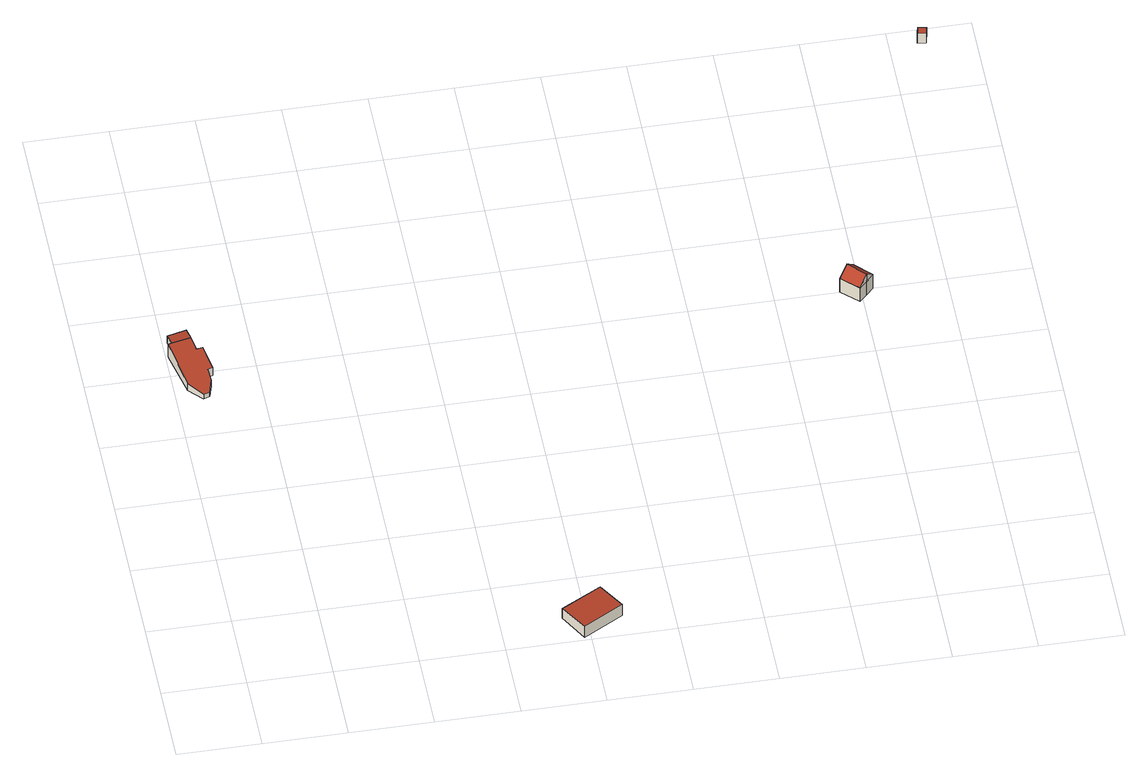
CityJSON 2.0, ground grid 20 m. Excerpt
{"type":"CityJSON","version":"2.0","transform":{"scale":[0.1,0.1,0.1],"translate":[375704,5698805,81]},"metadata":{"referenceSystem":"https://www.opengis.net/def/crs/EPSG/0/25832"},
"CityObjects":{
"building1":{"type":"Building","attributes":{"Gemeindeschluessel":"05911000","Geometrietyp2DReferenz":"3000","function":"31001_2724","roofType":"2100","measuredHeight":4.08,"storeysAboveGround":1},"geometry":[{"type":"Solid","lod":"2","boundaries":[[[[0,1,2,3]],[[4,5,1,0]],[[6,7,5,4]],[[8,9,7,6]],[[10,11,9,8]],[[12,13,11,10]],[[14,15,13,12]],[[16,17,15,14]],[[18,19,17,16]],[[20,21,19,18]],[[3,2,21,20]],[[18,16,14,12,10,8,6,4,0,3,20]],[[1,5,7,9,11,13,15,17,19,21,2]]]],"semantics":{"surfaces":[{"type":"WallSurface"},{"type":"RoofSurface"},{"type":"GroundSurface"}],"values":[[0,0,0,0,0,0,0,0,0,0,0,1,2]]}}]},
"building2":{"type":"Building","attributes":{"Gemeindeschluessel":"05911000","Geometrietyp2DReferenz":"3000","function":"31001_2724","roofType":"2100","measuredHeight":2.5,"storeysAboveGround":1},"geometry":[{"type":"Solid","lod":"2","boundaries":[[[[22,23,24,6]],[[25,26,23,22]],[[8,27,26,25]],[[6,24,27,8]],[[25,22,6,8]],[[23,26,27,24]]]],"semantics":{"surfaces":[{"type":"WallSurface"},{"type":"RoofSurface"},{"type":"GroundSurface"}],"values":[[0,0,0,0,1,2]]}}]},
"building3":{"type":"Building","attributes":{"Gemeindeschluessel":"05911000","Geometrietyp2DReferenz":"3000","function":"31001_2143","roofType":"2100","measuredHeight":3.67,"storeysAboveGround":1},"geometry":[{"type":"Solid","lod":"2","boundaries":[[[[28,29,30,31]],[[32,33,29,28]],[[34,35,33,32]],[[31,30,35,34]],[[32,28,31,34]],[[29,33,35,30]]]],"semantics":{"surfaces":[{"type":"WallSurface"},{"type":"RoofSurface"},{"type":"GroundSurface"}],"values":[[0,0,0,0,1,2]]}}]},
"building4":{"type":"Building","attributes":{"Gemeindeschluessel":"05911000","Geometrietyp2DReferenz":"3000","function":"31001_2523","roofType":"5000","measuredHeight":6.86,"storeysAboveGround":1},"geometry":[{"type":"Solid","lod":"2","boundaries":[[[[36,37,38,39]],[[40,41,37,36]],[[42,43,41,40]],[[44,45,43,42]],[[46,47,45,44]],[[48,49,47,46]],[[39,38,49,48]],[[50,51,52,53,54]],[[52,51,55,48,56,57]],[[57,56,46,44]],[[56,48,46]],[[55,51,50,36,39]],[[55,39,48]],[[53,52,57,44,42]],[[54,53,42,40]],[[50,54,40,36]],[[37,41,43,45,47,49,38]]]],"semantics":{"surfaces":[{"type":"WallSurface"},{"type":"RoofSurface"},{"type":"GroundSurface"}],"values":[[0,0,0,0,0,0,0,1,1,0,0,0,0,0,0,0,2]]}}]},
"building5":{"type":"Building","attributes":{"Gemeindeschluessel":"05911000","Geometrietyp2DReferenz":"3000","function":"51009_1610","roofType":"2100","measuredHeight":3.22},"geometry":[{"type":"Solid","lod":"2","boundaries":[[[[58,59,60,61]],[[62,63,59,58]],[[64,65,63,62]],[[66,67,65,64]],[[61,60,67,66]],[[64,62,58,61,66]],[[59,63,65,67,60]]]],"semantics":{"surfaces":[{"type":"WallSurface"},{"type":"RoofSurface"},{"type":"GroundSurface"}],"values":[[0,0,0,0,0,1,2]]}}]}
},
"vertices":[
[26,924,52],[26,924,31],[57,890,31],[57,890,45],[1,1038,72],[1,1038,31],[10,1040,72],[10,1040,31],[56,1050,72],[56,1050,31],[63,1017,66],[63,1017,31],[78,1020,66],[78,1020,31],[91,961,56],[91,961,31],[79,958,56],[79,958,31],[82,927,50],[82,927,31],[72,895,45],[72,895,31],
[4,1066,70],[4,1066,48],[10,1040,48],[50,1077,70],[50,1077,48],[56,1050,48],
[745,79,35],[745,79,5],[784,8,5],[784,8,41],[842,133,35],[842,133,5],[881,62,41],[881,62,5],
[1568,974,101],[1568,974,58],[1562,967,58],[1562,967,101],[1580,986,101],[1580,986,58],[1619,947,101],[1619,947,58],[1601,928,101],[1601,928,58],[1583,910,101],[1583,910,58],[1543,949,101],[1543,949,58],[1568,974,119],[1562,968,126],[1601,929,126],[1619,947,103],[1580,986,103],[1562,967,126],[1583,910,102],[1601,928,126],
[1842,1620,178],[1842,1620,147],[1862,1615,147],[1862,1615,179],[1846,1638,178],[1846,1638,147],[1866,1634,179],[1866,1634,147],[1865,1632,179],[1865,1632,147]
]}
